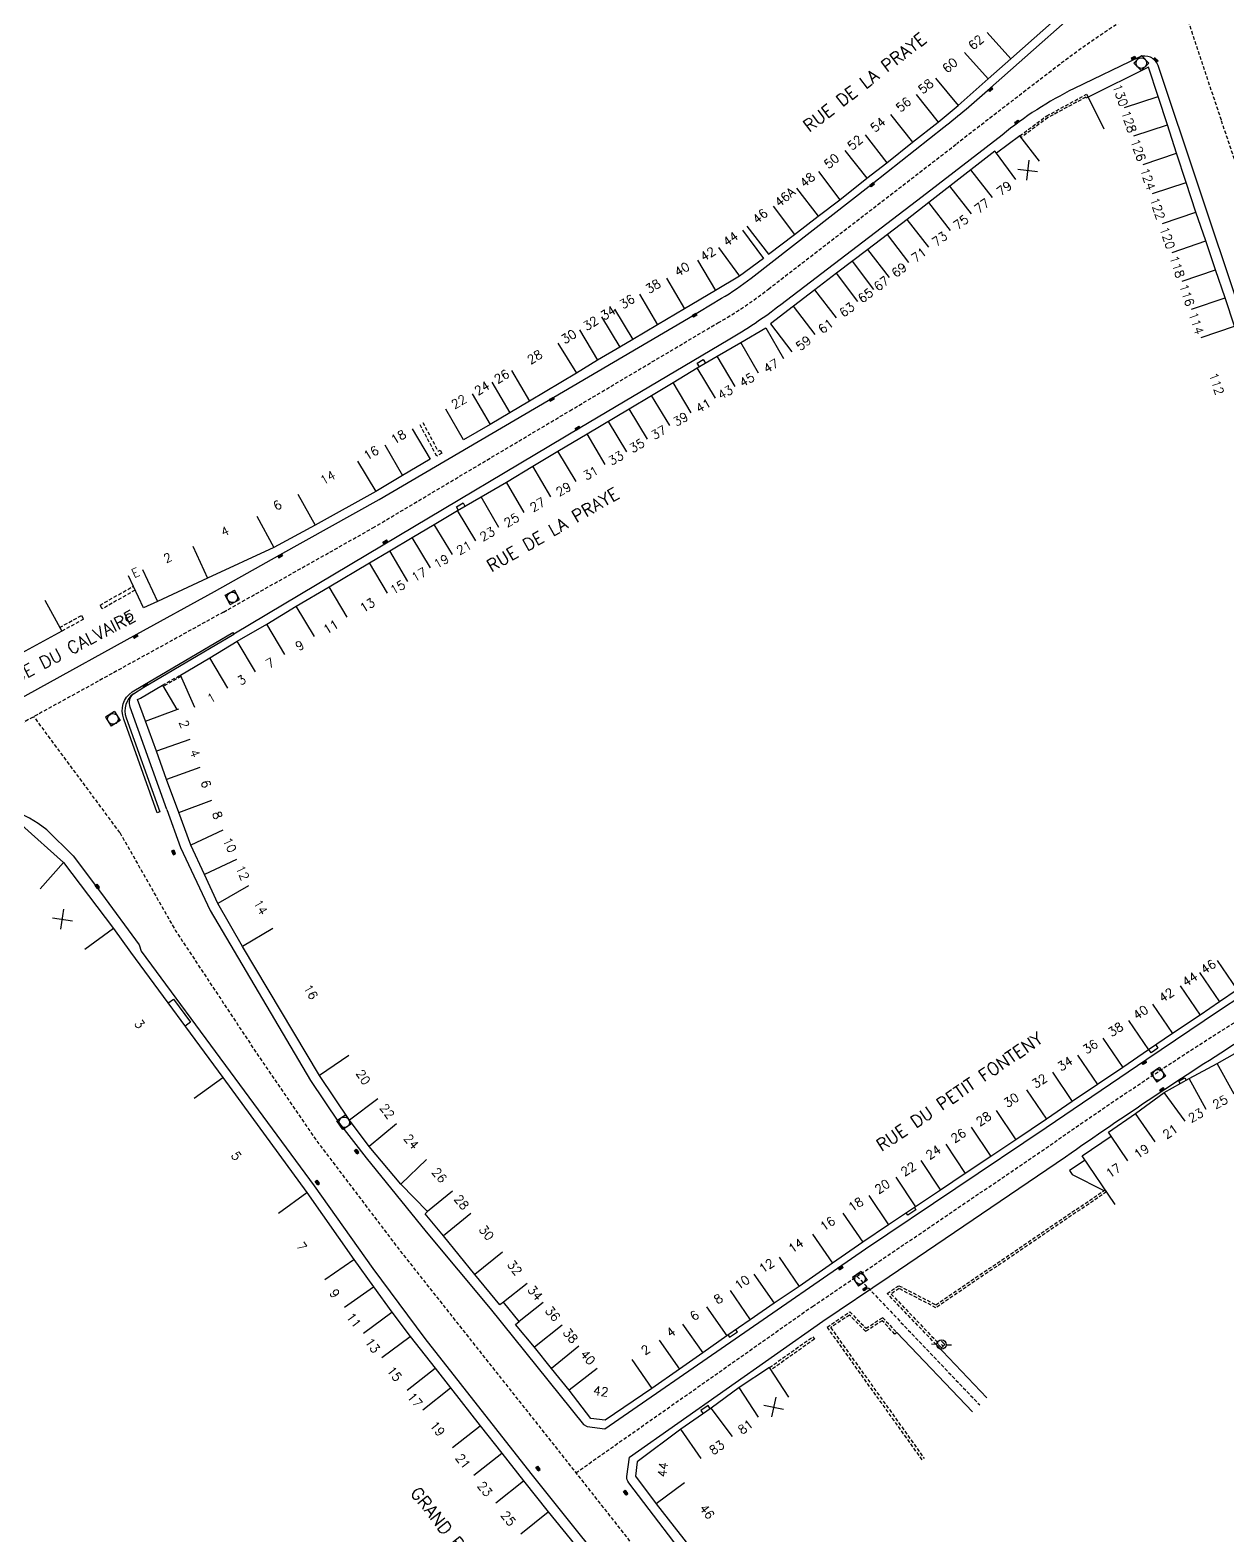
# Model space of a CAD drawing. Header units: millimetres. Extents: x 161000 to 162001, y 120999 to 122000.
# Drawn here: x 161228.1 to 161397.3, y 121333.3 to 121546.1 of the extents above; entities that cross this region are included whole.
import ezdxf
from ezdxf.enums import TextEntityAlignment as Align

# ---------------------------------------------------------------- set-up
doc = ezdxf.new("R2010")
doc.units = ezdxf.units.MM
doc.linetypes.add('DASHED', pattern=[0.75, 0.5, -0.25])
doc.layers.get('0').update_dxf_attribs({"linetype": 'CONTINUOUS'})
for name, color, linetype in [('W0001', 6, 'DASHED'), ('W0008', 7, 'CONTINUOUS'), ('W0100', 7, 'CONTINUOUS'), ('W0112', 1, 'DASHED'), ('W0334', 7, 'CONTINUOUS'), ('W0400', 7, 'CONTINUOUS'), ('W0420', 7, 'CONTINUOUS'), ('W0471', 7, 'CONTINUOUS'), ('W0984', 7, 'CONTINUOUS'), ('W0989', 7, 'CONTINUOUS'), ('W0991', 7, 'CONTINUOUS'), ('W1102', 7, 'CONTINUOUS')]:
    doc.layers.add(name, color=color, linetype=linetype)
doc.styles.get("Standard").update_dxf_attribs({"font": 'romans.shx', "width": 0.85})

# ---------------------------------------------------------------- blocks, each defined once
blk = doc.blocks.new('T420')
for p, q in [((0.75, 0.75), (-0.75, 0.75)), ((-0.75, 0.75), (-0.75, -0.75)), ((0.75, 0.75), (0.75, -0.75)), ((0.75, -0.75), (-0.75, -0.75))]:
    blk.add_line(p, q)
blk.add_ellipse((0, 0), major_axis=(-0.53, 0.53), ratio=1, start_param=3.926991, end_param=10.210176)
blk = doc.blocks.new('T400')
for p, q in [((-0.15, 0.3), (0.15, 0.3)), ((-0.15, -0.25), (-0.15, 0.3)), ((-0.15, 0.15), (0.15, 0.15)), ((-0.15, 0), (0.15, 0)), ((0.15, 0.3), (0.15, -0.25)), ((-0.15, -0.15), (0.15, -0.15)), ((-0.15, -0.25), (-0.15, -0.3)), ((-0.15, -0.3), (0.15, -0.3)), ((0.15, -0.3), (0.15, -0.25))]:
    blk.add_line(p, q)
blk = doc.blocks.new('T471')
for p, q in [((-0.333334, 0.333334), (-0.333334, -0.333334)), ((-0.333334, 0.333334), (0.333334, 0.333334)), ((-0.333334, 0), (0, 0)), ((0.500001, 0.500001), (1.000002, 1.000002)), ((-0.500001, -0.500001), (-1.000002, -1.000002)), ((-0.333334, -0.333334), (0.333334, -0.333334))]:
    blk.add_line(p, q)
blk.add_ellipse((0, 0), major_axis=(0.471405, 0.471405), ratio=1, start_param=5.4977871438, end_param=11.780972451)
blk = doc.blocks.new('t991o')
at = {"color": 0, "linetype": 'Continuous'}
for p, q in [((-1, 1), (1, -1)), ((-1, -1), (1, 1))]:
    blk.add_line(p, q, dxfattribs=at)

msp = doc.modelspace()

# ---------------------------------------------------------------- linework, layer by layer
at = {"layer": 'W0001'}
for points in [[(161452.69, 121365.06), (161429.68, 121433.8), (161417.34, 121470.46), (161404.43, 121509.31), (161396.41, 121533.32), (161385.1, 121567.32), (161379.66, 121583.47, 0.043452), (161359.13, 121635.3), (161347.01, 121657.63, 0.052719), (161328.84, 121684.03)], [(161255.43, 121463.83), (161276.53, 121475.72), (161304.35, 121492.27), (161325.28, 121504.7, 0.037541), (161332.4, 121509.46), (161359.01, 121530, -0.000298), (161372.98, 121540.76, -0.023255), (161382.83, 121547.64, -0.056625), (161390.43, 121551.31, -0.120708)], [(161255.43, 121463.83), (161207.02, 121437.13), (161156.14, 121410.6, -0.079323), (161081.24, 121386.36, -0.252103), (161057.72, 121392.65), (161039.44, 121416.48, -0.141671), (161029.96, 121439.57), (161028.53, 121452.52, 0.080822), (161025.58, 121466.63, 0.030063), (161019.51, 121477.69, 0.084443), (161000, 121498.26)], [(161305.21, 121342.18), (161338.65, 121365.71), (161348.02, 121372.04), (161372.95, 121388.96, -0.011386), (161398.17, 121405.74), (161406.61, 121410.74), (161425.62, 121421.86, -0.058774), (161432.65, 121424.93, -2.013106)]]:
    msp.add_lwpolyline(points, format="xyb", dxfattribs=at)
at = {"layer": 'W0001', "flags": 128}
msp.add_lwpolyline([(161240.78, 121432.65), (161228.64, 121449.05)], dxfattribs=at)
msp.add_lwpolyline([(161240.78, 121432.65), (161248.65, 121418.77), (161260.28, 121401.2), (161268.4, 121389.33), (161280.29, 121373.65), (161302.28, 121345.88), (161308.8, 121337.63), (161328.85, 121312.12, -0.020463), (161353.33, 121278.37), (161361.8, 121267.99)], format="xyb", dxfattribs=at)
at = {"layer": 'W0001'}
msp.add_lwpolyline([(161344.93, 121369.95), (161362.26, 121351.78)], dxfattribs=at)
at = {"layer": 'W0008'}
for points in [[(161254.15, 121466.71), (161263.36, 121471.89), (161277.43, 121479.74), (161301.27, 121493.71), (161321.14, 121505.37), (161325.76, 121508.16, 0.03558), (161329.96, 121511.01), (161347.06, 121524.36), (161357.2, 121532.34, 0.014876), (161363.38, 121537.55), (161380.86, 121553.03, 0.180446), (161382.27, 121556.85), (161374.05, 121581.32, 0.042299), (161353.08, 121634.45), (161353.35, 121634.59), (161353.17, 121639.02), (161350.73, 121643.4, 0.092351), (161347.42, 121646.45), (161347.03, 121645.92, 0.363795), (161342.89, 121647.12), (161326.8, 121641.66)], [(161398.98, 121506.68), (161387.46, 121541.05, 0.432855), (161384.8, 121542.25), (161375.6, 121537.8, 0.057465), (161365.44, 121531.24), (161354.14, 121522.48), (161334.14, 121507.24, -0.037412), (161326.7, 121502.26), (161305.8, 121489.84), (161277.98, 121473.3), (161256.88, 121460.68)], [(161247.4, 121435.92), (161242.25, 121450.37, -0.329134), (161242.7, 121452.29), (161244.18, 121453.19), (161256.88, 121460.68)], [(161234.16, 121429.38), (161230.46, 121433.06, 0.311469), (161208.57, 121434.32), (161157.76, 121407.34), (161148.17, 121402.64), (161141.87, 121399.76), (161134.56, 121396.72), (161131.43, 121395.4), (161125.16, 121393.13), (161109.74, 121388.48), (161104.44, 121386.98), (161099.01, 121385.48), (161093.24, 121384.14), (161088.37, 121382.98), (161079.88, 121381.43, 0.488336), (161077.47, 121377.62), (161081.36, 121363.94), (161099.82, 121298.93)], [(161368.41, 121272.4), (161368.41, 121272.4), (161360.44, 121283.35), (161358.16, 121281.55), (161344.51, 121298.79), (161346.45, 121300.36), (161337.55, 121310.05), (161332.37, 121314.97), (161312.68, 121340.78, -0.154142), (161312.39, 121341.68), (161312.77, 121344.38), (161340.1, 121363.61), (161349.45, 121369.93), (161374.39, 121386.86, -0.011378), (161399.5, 121403.56), (161407.91, 121408.54), (161425.06, 121418.05, -0.199929), (161427.11, 121418.04), (161428.06, 121417.62, -0.141125), (161428.98, 121416.55), (161441.59, 121378.8), (161446.98, 121363.16)]]:
    msp.add_lwpolyline(points, format="xyb", dxfattribs=at)
for points in [[(161215.17, 121445.27), (161243.18, 121460.69), (161254.15, 121466.71)], [(161247.4, 121435.92), (161249.33, 121430.54), (161253.51, 121421.64), (161267.71, 121397.64), (161271.66, 121391.73), (161275.57, 121386.7), (161284.06, 121376.24), (161293.09, 121365.42), (161306.26, 121349), (161306.81, 121348.73), (161309.29, 121348.42), (161346.14, 121373.83), (161371.66, 121390.96), (161385.89, 121400.64), (161396, 121407.48), (161399.42, 121409.72)], [(161234.16, 121429.38), (161238.2, 121424.03), (161243.52, 121416.82), (161243.79, 121415.91), (161256.34, 121398.86), (161268.24, 121382.73), (161276.52, 121371.06), (161283.86, 121361.15), (161298.84, 121342.07), (161305.8, 121333.39), (161325.66, 121308.87), (161339.43, 121288.97), (161351.6, 121270.5), (161355.13, 121264.45)]]:
    msp.add_lwpolyline(points, dxfattribs=at)
at = {"layer": 'W0100'}
for points in [[(161329.38, 121518.37), (161332.4, 121514.39), (161336.11, 121517.2), (161339.45, 121519.79), (161342.49, 121522.1), (161346.31, 121525.13), (161349.15, 121527.32), (161352.79, 121530.22), (161356.38, 121533.05), (161359.22, 121535.43), (161363.44, 121539.17), (161366.64, 121541.99), (161374.49, 121548.95)], [(161400.41, 121482.2), (161405.14, 121483.81), (161402.65, 121491.12), (161398.28, 121504.22), (161396.95, 121508.22), (161395.6, 121512.2), (161394.19, 121516.28), (161392.82, 121520.35), (161391.44, 121524.52), (161390.09, 121528.65), (161388.78, 121532.66), (161387.46, 121536.69), (161386.1, 121540.84), (161377.57, 121536.6), (161379.8, 121532.13)], [(161370.69, 121527.56), (161367.92, 121531.11), (161364.64, 121528.68), (161364.39, 121528.96), (161361.01, 121526.34), (161358.04, 121524.02), (161355.06, 121521.7), (161352.02, 121519.32), (161349.23, 121517.2), (161346.45, 121515.06), (161342.01, 121511.71), (161338.95, 121509.34), (161335.95, 121507.03), (161332.72, 121504.57), (161335.74, 121500.59)], [(161328.75, 121517.8), (161331.72, 121513.79), (161328.34, 121511.28), (161324.92, 121509.25), (161320.56, 121506.68), (161316.74, 121504.43), (161313.23, 121502.35), (161311.4, 121501.26), (161308.28, 121499.41), (161305.3, 121497.56), (161298.66, 121493.64), (161295.86, 121491.98), (161293.1, 121490.35), (161289.33, 121488.15), (161286.82, 121492.48)], [(161257.37, 121459.69), (161261.53, 121462.13), (161265.7, 121464.64), (161270.33, 121467.4), (161276.04, 121470.79), (161278.94, 121472.47), (161282.07, 121474.35), (161285.19, 121476.22), (161288.49, 121478.19), (161291.84, 121480.12), (161295.38, 121482.19), (161299.11, 121484.42), (161302.66, 121486.55), (161306.82, 121489), (161312.75, 121492.53), (161315.89, 121494.45), (161318.94, 121496.27), (161322.36, 121498.32), (161325.19, 121499.99), (161328.51, 121501.92), (161332.03, 121503.97), (161334.55, 121499.65)], [(161282.06, 121489.73), (161284.6, 121485.42), (161280.73, 121483.14), (161276.93, 121480.87), (161268.36, 121476.12), (161262.53, 121472.96), (161253.17, 121468.59)], [(161253.17, 121468.59), (161246.08, 121465.32), (161244.09, 121464.4), (161242, 121468.94)], [(161230.16, 121465.51), (161232.55, 121461.12), (161226.34, 121457.73)], [(161251.37, 121450.35), (161249.32, 121454.92), (161253.47, 121457.36), (161257.37, 121459.69)], [(161249.09, 121435.5), (161247.38, 121440.15), (161245.96, 121444.16), (161244.4, 121448.4), (161243.27, 121451.49), (161243.68, 121451.65), (161246.8, 121453.48), (161248.83, 121450.03), (161249.09, 121450.13)], [(161232.81, 121428.45), (161226.91, 121433.72), (161226.94, 121433.89), (161222.37, 121434.85), (161217.76, 121435.8), (161217.72, 121435.63), (161215.16, 121435.31), (161212.14, 121434.39), (161209.81, 121433.26), (161204.65, 121430.51), (161200.31, 121428.15), (161195.81, 121425.76), (161191.38, 121423.39), (161185.84, 121420.46), (161180.36, 121417.49), (161180.27, 121417.61), (161173.65, 121414.09), (161173.54, 121413.86), (161179.49, 121402.53), (161183.96, 121404.77)], [(161398.62, 121410.43), (161396.13, 121408.74), (161393.4, 121406.88), (161389.48, 121404.25), (161386.1, 121401.96), (161382.47, 121399.48), (161378.9, 121397.06), (161375.34, 121394.65), (161371.68, 121392.18), (161367.37, 121389.25), (161363.84, 121386.87), (161360.21, 121384.48), (161356.74, 121382.15), (161353.17, 121379.78), (161349.38, 121377.22), (161345.77, 121374.77), (161341.48, 121371.81), (161336.74, 121368.51), (161333.2, 121366.14), (161329.85, 121363.81), (161326.55, 121361.54), (161323.13, 121359.12), (161319.85, 121356.82), (161315.93, 121354.08), (161309.35, 121349.61), (161307.34, 121349.87), (161304.25, 121353.85), (161301.74, 121356.91), (161299.34, 121359.95), (161296.65, 121363.15), (161297.19, 121363.56), (161294.97, 121366.32), (161294.44, 121365.91), (161290.93, 121370.22), (161286.48, 121375.67), (161283.89, 121378.78), (161284.22, 121379.11), (161280.47, 121382.98), (161276.02, 121388.31), (161273.22, 121392.04), (161268.96, 121398.35), (161258.08, 121416.55), (161254.6, 121422.66), (161252.72, 121426.74), (161250.79, 121430.87), (161249.09, 121435.5)], [(161232.81, 121428.45), (161239.86, 121419.09), (161242.28, 121415.75), (161255.31, 121398.07), (161267.2, 121381.81), (161273.84, 121372.35), (161276.59, 121368.46), (161279.21, 121364.9), (161281.79, 121361.45), (161285.3, 121356.96), (161287.49, 121354.18), (161291.69, 121348.84), (161294.72, 121344.94), (161297.82, 121341.03), (161301.31, 121336.69), (161311.86, 121323.72)], [(161381.39, 121380.12), (161376.75, 121387), (161380.85, 121389.76), (161380.45, 121390.33), (161384.28, 121392.98), (161388.34, 121395.94), (161391.85, 121397.89), (161395.82, 121400.05), (161400.04, 121402.42), (161404.51, 121404.9), (161408.59, 121407.24), (161411.08, 121402.91)], [(161335.3, 121352.88), (161332.57, 121357.07), (161328.26, 121354.26), (161324.34, 121351.31), (161320.05, 121348.33), (161313.87, 121343.75), (161313.63, 121341.72), (161316.56, 121337.8), (161322.98, 121329.56), (161329.03, 121321.57), (161333.54, 121315.7), (161338.66, 121310.9), (161343.5, 121305.57), (161347.62, 121301.27), (161352.04, 121296.38), (161355.75, 121299.73)]]:
    msp.add_lwpolyline(points, dxfattribs=at)
msp.add_lwpolyline([(161242.61, 121462.94, 4.198495), (161242.33, 121462.56, 0.238181)], format="xyb", close=True, dxfattribs=at)
at = {"layer": 'W0112'}
for p, q in [((161246.8, 121453.48), (161249.32, 121454.92)), ((161249.42, 121454.74), (161246.9, 121453.31))]:
    msp.add_line(p, q, dxfattribs=at)
for points in [[(161367.92, 121531.11), (161371.73, 121533.94), (161377.36, 121537), (161377.57, 121536.6), (161377.31, 121536.46), (161377.24, 121536.59), (161371.89, 121533.69), (161368.1, 121530.87)], [(161283.56, 121490.61), (161285.74, 121486.55), (161286.03, 121486.72), (161286.28, 121486.29), (161285.55, 121485.86), (161283.13, 121490.36)], [(161242.92, 121466.93), (161238.27, 121464.26), (161237.97, 121464.79), (161242.67, 121467.48)], [(161232.26, 121461.65), (161235.34, 121463.34), (161235.63, 121462.81), (161232.55, 121461.12)], [(161380.19, 121381.9), (161356.08, 121365.52), (161350.86, 121368.22), (161349.73, 121367.45), (161356.39, 121360.55), (161356.13, 121360.3), (161349.19, 121367.51), (161350.84, 121368.63), (161356.06, 121365.93), (161379.99, 121382.19)], [(161354.13, 121344.03), (161340.71, 121362.79), (161343.9, 121364.94), (161346.2, 121362.61), (161348.54, 121364.13), (161350.55, 121362.01), (161350.29, 121361.77), (161348.49, 121363.68), (161346.15, 121362.17), (161343.86, 121364.48), (161341.2, 121362.7), (161354.42, 121344.23)], [(161332.57, 121357.07), (161338.67, 121361.41), (161338.9, 121361.08), (161332.79, 121356.73)]]:
    msp.add_lwpolyline(points, dxfattribs=at)
at = {"layer": 'W0334'}
for points in [[(161322.66, 121498.49), (161322.35, 121499.01), (161323.21, 121499.5), (161323.51, 121499)], [(161288.59, 121478.25), (161288.34, 121478.7), (161289.27, 121479.25), (161289.53, 121478.79)], [(161247.57, 121408.57), (161248.34, 121409.14), (161250.76, 121405.88), (161249.98, 121405.3)], [(161387.13, 121402.66), (161387.44, 121402.19), (161386.5, 121401.53), (161386.18, 121402.01)], [(161390.59, 121397.19), (161390.39, 121397.54), (161391.25, 121398.01), (161391.44, 121397.66)], [(161377.17, 121386.38), (161374.95, 121384.89), (161375.33, 121384.33), (161379.79, 121382.06)], [(161353.03, 121379.68), (161353.25, 121379.35), (161352.11, 121378.58), (161351.89, 121378.91)], [(161326.7, 121361.64), (161326.91, 121361.34), (161328.03, 121362.1), (161327.81, 121362.41)], [(161350.55, 121362.01), (161361.24, 121350.8)], [(161363.29, 121352.76), (161356.13, 121360.3)], [(161324.2, 121351.21), (161323.88, 121351.68), (161322.85, 121350.98), (161323.18, 121350.51)]]:
    msp.add_lwpolyline(points, dxfattribs=at)
msp.add_lwpolyline([(161242.7, 121452.29, 0.338625), (161241.68, 121448.88), (161246.42, 121435.57), (161246.06, 121435.44), (161241.34, 121448.71, -0.357143), (161242.52, 121452.54), (161244.02, 121453.46), (161256.72, 121460.95)], format="xyb", dxfattribs=at)
at = {"layer": 'W0334', "flags": 128}
msp.add_lwpolyline([(161256.72, 121460.95), (161256.88, 121460.68)], dxfattribs=at)
at = {"layer": 'W1102'}
for p, q in [((161363.33, 121545.74), (161366.64, 121541.99)), ((161360.13, 121542.91), (161363.44, 121539.17)), ((161356, 121539.26), (161359.22, 121535.43)), ((161353.29, 121536.98), (161356.38, 121533.05)), ((161382.71, 121535.14), (161387.46, 121536.69)), ((161349.68, 121534.13), (161352.79, 121530.22)), ((161346.09, 121531.28), (161349.15, 121527.32)), ((161384.02, 121531.11), (161388.78, 121532.66)), ((161343.2, 121529.04), (161346.31, 121525.13)), ((161367.38, 121524.97), (161364.64, 121528.68)), ((161385.34, 121527.09), (161390.09, 121528.65)), ((161339.47, 121526.08), (161342.49, 121522.1)), ((161364.08, 121522.39), (161361.01, 121526.34)), ((161336.39, 121523.74), (161339.45, 121519.79)), ((161361.12, 121520.08), (161358.04, 121524.02)), ((161386.69, 121522.95), (161391.44, 121524.52)), ((161333.09, 121521.19), (161336.11, 121517.2)), ((161358.13, 121517.75), (161355.06, 121521.7)), ((161355.09, 121515.38), (161352.02, 121519.32)), ((161388.08, 121518.75), (161392.82, 121520.35)), ((161352.27, 121513.22), (161349.23, 121517.2)), ((161325.35, 121515.32), (161328.34, 121511.28)), ((161349.5, 121511.1), (161346.45, 121515.06)), ((161389.47, 121514.64), (161394.19, 121516.28)), ((161322.37, 121513.56), (161324.92, 121509.25)), ((161390.86, 121510.6), (161395.6, 121512.2)), ((161318.02, 121510.99), (161320.56, 121506.68)), ((161345.02, 121507.72), (161342.01, 121511.71)), ((161314.2, 121508.74), (161316.74, 121504.43)), ((161342.01, 121505.39), (161338.95, 121509.34)), ((161392.2, 121506.63), (161396.95, 121508.22)), ((161310.68, 121506.65), (161313.23, 121502.35)), ((161339.01, 121503.07), (161335.95, 121507.03)), ((161305.73, 121503.71), (161308.28, 121499.41)), ((161308.84, 121505.55), (161311.4, 121501.26)), ((161393.54, 121502.64), (161398.28, 121504.22)), ((161302.66, 121501.81), (161305.3, 121497.56)), ((161331.02, 121497.6), (161328.51, 121501.92)), ((161327.73, 121495.68), (161325.19, 121499.99)), ((161296.12, 121497.94), (161298.66, 121493.64)), ((161324.93, 121494.03), (161322.36, 121498.32)), ((161293.32, 121496.29), (161295.86, 121491.98)), ((161321.5, 121491.98), (161318.94, 121496.27)), ((161290.55, 121494.65), (161293.1, 121490.35)), ((161318.5, 121490.18), (161315.89, 121494.45)), ((161315.31, 121488.24), (161312.75, 121492.53)), ((161309.36, 121484.69), (161306.82, 121489)), ((161278.19, 121487.45), (161280.73, 121483.14)), ((161305.24, 121482.26), (161302.66, 121486.55)), ((161274.36, 121485.16), (161276.93, 121480.87)), ((161301.67, 121480.12), (161299.11, 121484.42)), ((161265.94, 121480.5), (161268.36, 121476.12)), ((161297.9, 121477.87), (161295.38, 121482.19)), ((161291.05, 121473.9), (161288.49, 121478.19)), ((161294.33, 121475.78), (161291.84, 121480.12)), ((161260.14, 121477.37), (161262.53, 121472.96)), ((161287.76, 121471.94), (161285.19, 121476.22)), ((161284.64, 121470.07), (161282.07, 121474.35)), ((161251.07, 121473.13), (161253.17, 121468.59)), ((161281.45, 121468.15), (161278.94, 121472.47)), ((161243.99, 121469.86), (161246.08, 121465.32)), ((161278.59, 121466.49), (161276.04, 121470.79)), ((161272.89, 121463.1), (161270.33, 121467.4)), ((161268.28, 121460.36), (161265.7, 121464.64)), ((161264.09, 121457.83), (161261.53, 121462.13)), ((161259.93, 121455.39), (161257.37, 121459.69)), ((161256.01, 121453.06), (161253.47, 121457.36)), ((161244.4, 121448.4), (161248.83, 121450.03)), ((161250.67, 121445.83), (161245.96, 121444.16)), ((161252.08, 121441.88), (161247.38, 121440.15)), ((161249.09, 121435.5), (161253.79, 121437.23)), ((161255.34, 121432.99), (161250.79, 121430.87)), ((161229.49, 121424.72), (161232.81, 121428.45)), ((161257.25, 121428.84), (161252.72, 121426.74)), ((161258.96, 121425.14), (161254.6, 121422.66)), ((161262.38, 121419.12), (161258.08, 121416.55)), ((161395.81, 121414.56), (161398.62, 121410.43)), ((161393.32, 121412.87), (161396.13, 121408.74)), ((161390.59, 121411.02), (161393.4, 121406.88)), ((161386.69, 121408.4), (161389.48, 121404.25)), ((161383.29, 121406.09), (161386.1, 121401.96)), ((161379.66, 121403.61), (161382.47, 121399.48)), ((161273.11, 121401.16), (161268.96, 121398.35)), ((161376.1, 121401.2), (161378.9, 121397.06)), ((161398.21, 121395.67), (161395.82, 121400.05)), ((161251.28, 121395.11), (161255.31, 121398.07)), ((161372.54, 121398.8), (161375.34, 121394.65)), ((161394.27, 121393.51), (161391.85, 121397.89)), ((161277.23, 121395.05), (161273.22, 121392.04)), ((161368.88, 121396.32), (161371.68, 121392.18)), ((161391.31, 121391.87), (161388.34, 121395.94)), ((161364.57, 121393.39), (161367.37, 121389.25)), ((161387.07, 121388.94), (161384.28, 121392.98)), ((161279.86, 121391.52), (161276.02, 121388.31)), ((161361.04, 121391.02), (161363.84, 121386.87)), ((161383.2, 121386.27), (161380.85, 121389.76)), ((161357.46, 121388.65), (161360.21, 121384.48)), ((161284.08, 121386.47), (161280.47, 121382.98)), ((161353.95, 121386.3), (161356.74, 121382.15)), ((161350.41, 121383.95), (161353.17, 121379.78)), ((161263.17, 121378.86), (161267.2, 121381.81)), ((161287.75, 121382), (161284.22, 121379.11)), ((161346.58, 121381.36), (161349.38, 121377.22)), ((161290.35, 121378.83), (161286.48, 121375.67)), ((161342.92, 121378.89), (161345.77, 121374.77)), ((161338.62, 121375.91), (161341.48, 121371.81)), ((161269.75, 121369.48), (161273.84, 121372.35)), ((161294.82, 121373.37), (161290.93, 121370.22)), ((161333.95, 121372.66), (161336.74, 121368.51)), ((161330.35, 121370.24), (161333.2, 121366.14)), ((161272.5, 121365.58), (161276.59, 121368.46)), ((161298.31, 121368.95), (161294.97, 121366.32)), ((161327.01, 121367.93), (161329.85, 121363.81)), ((161300.58, 121366.25), (161297.19, 121363.56)), ((161323.66, 121365.62), (161326.55, 121361.54)), ((161275.19, 121361.93), (161279.21, 121364.9)), ((161320.26, 121363.21), (161323.13, 121359.12)), ((161277.78, 121358.46), (161281.79, 121361.45)), ((161303.27, 121363.04), (161299.34, 121359.95)), ((161305.61, 121360.08), (161301.74, 121356.91)), ((161316.99, 121360.92), (161319.85, 121356.82)), ((161281.36, 121353.88), (161285.3, 121356.96)), ((161308.19, 121356.92), (161304.25, 121353.85)), ((161313.11, 121358.21), (161315.93, 121354.08)), ((161283.57, 121351.08), (161287.49, 121354.18)), ((161330.99, 121350.06), (161328.26, 121354.26)), ((161327.35, 121347.31), (161324.34, 121351.31)), ((161287.75, 121345.75), (161291.69, 121348.84)), ((161322.9, 121344.22), (161320.05, 121348.33)), ((161290.78, 121341.86), (161294.72, 121344.94)), ((161293.9, 121337.93), (161297.82, 121341.03)), ((161320.57, 121340.79), (161316.56, 121337.8)), ((161297.41, 121333.56), (161301.31, 121336.69))]:
    msp.add_line(p, q, dxfattribs=at)
at = {"layer": 'W1102', "flags": 128}
for points in [[(161344.23, 121513.39), (161347.26, 121509.41)], [(161309.79, 121490.77), (161312.35, 121486.47)], [(161239.86, 121419.09), (161235.84, 121416.12)]]:
    msp.add_lwpolyline(points, dxfattribs=at)

# ---------------------------------------------------------------- block references
at = {"layer": 'W0400'}
for p, rotation in [((161384, 121542.11), 296.07472481281), ((161387.14, 121541.83), 224.95437871835), ((161363.81, 121537.69), 131.0296528403617), ((161367.51, 121533.05), 306.664684575991), ((161347.08, 121524.23), 127.9835737404876), ((161321.98, 121505.76), 301.163448452515), ((161301.78, 121493.88), 300.388367400884), ((161305.46, 121489.81), 120.7460732923073), ((161278.28, 121473.74), 120.7833414101016), ((161263.43, 121471.75), 299.166335654622), ((161242.97, 121460.4), 298.771245020558), ((161244.39, 121453.49), 121.481504536552), ((161248.38, 121429.87), 19.61618237712905), ((161237.59, 121425.04), 36.91816944680696), ((161385.52, 121400.16), 124.2041549005413), ((161388.04, 121396.35), 124.2041549005413), ((161274.22, 121387.58), 37.91926545415799), ((161268.66, 121383.2), 37.91926545415799), ((161342.62, 121371.13), 124.5933931887293), ((161346.09, 121368.19), 124.5933931887293), ((161299.85, 121342.81), 38.128333573714), ((161312.24, 121339.38), 36.79999683884898)]:
    msp.add_blockref('T400', p, dxfattribs=dict(at, rotation=rotation))
at = {"layer": 'W0420'}
for p, rotation in [((161385.1, 121541.41), 134.95437871835), ((161256.66, 121465.9), 209.0453865346641), ((161239.79, 121448.73), 31.481504536552), ((161387.48, 121398.43), 34.2161757085215), ((161272.48, 121391.72), 303.723405298804), ((161345.34, 121369.6), 34.59339318872929)]:
    msp.add_blockref('T420', p, dxfattribs=dict(at, rotation=rotation))
at = {"layer": 'W0471', "rotation": 133.483615172914}
msp.add_blockref('T471', (161356.86, 121360.31), dxfattribs=at)
at = {"layer": 'W0991'}
for p, rotation in [((161369.03, 121526.26), 308.0283249097855), ((161232.66, 121420.42), 36.4566346483463), ((161333.15, 121351.47), 303.190248947676)]:
    msp.add_blockref('t991o', p, dxfattribs=dict(at, rotation=rotation))

# ---------------------------------------------------------------- texts
at = {"layer": 'W0984'}
msp.add_text('E', height=1.25, rotation=24.9263, dxfattribs=at).set_placement((161242.98, 121469.39), align=Align.MIDDLE)
at = {"layer": 'W0989'}
for s, rotation, p in [('RUE DE LA PRAYE', 37.6572, (161346.01, 121538.71)), ('RUE DE LA PRAYE', 30.1687, (161301.96, 121475.49)), ('PLACE DU CALVAIRE', 27.763, (161232.45, 121458)), ('RUE DU PETIT FONTENY', 34.1775, (161359.38, 121396.05)), ('GRAND RUE', 308.2838, (161286.6, 121334.5))]:
    msp.add_text(s, height=1.75, rotation=rotation, dxfattribs=at).set_placement(p, align=Align.MIDDLE)
at = {"layer": 'W0991'}
for s, rotation, p in [('62', 41.4232, (161361.73, 121544.33)), ('60', 41.5243, (161358.06, 121541.09)), ('58', 40.0532, (161354.64, 121538.12)), ('130', 288.4586, (161382.14, 121536.86)), ('56', 40.0532, (161351.48, 121535.55)), ('54', 40.0532, (161347.88, 121532.7)), ('128', 288.4586, (161383.36, 121533.12)), ('52', 40.0532, (161344.64, 121530.16)), ('126', 288.4586, (161384.68, 121529.1)), ('50', 40.0532, (161341.33, 121527.56)), ('48', 40.0532, (161337.93, 121524.91)), ('124', 288.4586, (161386.02, 121525.02)), ('46A', 40.0532, (161334.74, 121522.46)), ('79', 37.1776, (161365.73, 121523.68)), ('46', 40.0532, (161331.23, 121519.78)), ('77', 37.1776, (161362.6, 121521.23)), ('122', 288.4586, (161387.39, 121520.85)), ('75', 37.1776, (161359.62, 121518.91)), ('44', 36.1758, (161327.05, 121516.56)), ('73', 37.1776, (161356.61, 121516.56)), ('120', 288.4586, (161388.78, 121516.7)), ('42', 31.8198, (161323.86, 121514.44)), ('71', 37.1776, (161353.68, 121514.3)), ('40', 31.8198, (161320.2, 121512.27)), ('69', 37.1776, (161350.88, 121512.16)), ('118', 288.4586, (161390.16, 121512.62)), ('38', 31.8198, (161316.11, 121509.86)), ('67', 37.1776, (161348.38, 121510.25)), ('116', 288.4586, (161391.53, 121508.62)), ('36', 31.8198, (161312.44, 121507.69)), ('65', 37.1776, (161346.14, 121508.56)), ('34', 31.8198, (161309.76, 121506.1)), ('63', 37.1776, (161343.51, 121506.55)), ('114', 288.4586, (161392.87, 121504.64)), ('30', 31.8198, (161304.2, 121502.76)), ('32', 31.8198, (161307.29, 121504.63)), ('61', 37.1776, (161340.51, 121504.23)), ('59', 37.1776, (161337.37, 121501.83)), ('28', 30.5562, (161299.39, 121499.87)), ('47', 30.1034, (161332.79, 121498.62)), ('26', 30.5444, (161294.72, 121497.12)), ('45', 30.1034, (161329.37, 121496.64)), ('112', 288.4725, (161395.73, 121496.08)), ('24', 30.6723, (161291.94, 121495.47)), ('43', 30.1034, (161326.33, 121494.86)), ('22', 30.1827, (161288.68, 121493.56)), ('41', 30.1034, (161323.22, 121493)), ('39', 30.1034, (161320, 121491.08)), ('18', 30.4854, (161280.13, 121488.59)), ('37', 30.1034, (161316.9, 121489.21)), ('16', 30.8216, (161276.28, 121486.31)), ('33', 30.1034, (161310.86, 121485.58)), ('35', 30.1034, (161313.83, 121487.35)), ('14', 28.9744, (161270.15, 121482.83)), ('31', 30.1034, (161307.3, 121483.48)), ('29', 30.1034, (161303.46, 121481.19)), ('6', 28.3663, (161263.04, 121478.93)), ('27', 30.1034, (161299.79, 121479)), ('25', 30.1034, (161296.12, 121476.83)), ('4', 25.0524, (161255.61, 121475.25)), ('23', 30.1034, (161292.69, 121474.84)), ('2', 24.7585, (161247.53, 121471.5)), ('19', 30.1034, (161286.2, 121471)), ('21', 30.1034, (161289.4, 121472.92)), ('17', 30.1034, (161283.04, 121469.11)), ('15', 30.1034, (161280.02, 121467.32)), ('13', 30.7332, (161275.74, 121464.8)), ('11', 30.7819, (161270.58, 121461.73)), ('9', 31.0681, (161266.18, 121459.09)), ('7', 30.4017, (161262.01, 121456.61)), ('3', 30.8238, (161257.97, 121454.22)), ('1', 30.1827, (161253.7, 121451.71)), ('2', 290.162, (161249.88, 121447.99)), ('4', 289.5449, (161251.37, 121443.85)), ('6', 290.1958, (161252.94, 121439.54)), ('8', 290.1835, (161254.56, 121435.11)), ('10', 294.7281, (161256.3, 121430.91)), ('12', 294.8226, (161258.11, 121426.99)), ('14', 299.5335, (161260.67, 121422.13)), ('46', 33.5434, (161394.56, 121413.72)), ('44', 33.5434, (161391.96, 121411.94)), ('16', 300.8661, (161267.75, 121410.14)), ('42', 33.5434, (161388.64, 121409.71)), ('40', 33.5434, (161384.99, 121407.25)), ('3', 306.3116, (161243.56, 121405.61)), ('38', 33.5434, (161381.47, 121404.85)), ('36', 33.5434, (161377.88, 121402.41)), ('34', 33.5434, (161374.32, 121400)), ('20', 303.9672, (161275.17, 121398.1)), ('32', 33.5434, (161370.71, 121397.56)), ('30', 33.5434, (161366.72, 121394.85)), ('25', 28.654, (161396.24, 121394.59)), ('22', 306.7834, (161278.55, 121393.28)), ('28', 33.5434, (161362.81, 121392.21)), ('23', 29.0387, (161392.79, 121392.69)), ('21', 34.6117, (161389.19, 121390.4)), ('24', 309.8088, (161281.97, 121388.99)), ('26', 33.5434, (161359.25, 121389.84)), ('5', 306.1904, (161257.23, 121386.98)), ('24', 33.5434, (161355.71, 121387.48)), ('19', 34.6117, (161385.13, 121387.61)), ('26', 309.4724, (161285.92, 121384.23)), ('22', 33.5434, (161352.18, 121385.12)), ('17', 33.9614, (161381.15, 121384.89)), ('20', 34.0449, (161348.5, 121382.65)), ('28', 309.288, (161289.05, 121380.42)), ('18', 34.0775, (161344.75, 121380.12)), ('16', 34.669, (161340.77, 121377.4)), ('30', 309.288, (161292.58, 121376.1)), ('7', 305.061, (161266.46, 121374.17)), ('14', 34.822, (161336.29, 121374.29)), ('32', 308.3362, (161296.56, 121371.16)), ('12', 33.8727, (161332.15, 121371.45)), ('10', 34.7354, (161328.68, 121369.09)), ('9', 305.1457, (161271.13, 121367.53)), ('34', 310.0196, (161299.45, 121367.6)), ('8', 34.6213, (161325.33, 121366.77)), ('36', 310.0196, (161301.93, 121364.65)), ('11', 306.4022, (161273.84, 121363.75)), ('6', 35.3155, (161321.96, 121364.41)), ('13', 306.7326, (161276.48, 121360.19)), ('38', 310.0196, (161304.44, 121361.56)), ('4', 35.009, (161318.63, 121362.06)), ('40', 310.0196, (161306.9, 121358.5)), ('2', 34.9015, (161315.05, 121359.57)), ('15', 308.0372, (161279.57, 121356.17)), ('17', 308.251, (161282.46, 121352.48)), ('42', 352.4772, (161308.74, 121353.7)), ('19', 308.1249, (161285.66, 121348.42)), ('81', 36.9917, (161329.17, 121348.69)), ('83', 34.812, (161325.12, 121345.77)), ('21', 307.9438, (161289.27, 121343.81)), ('44', 83.0859, (161317.49, 121342.62)), ('23', 308.3925, (161292.34, 121339.9)), ('25', 308.795, (161295.66, 121335.74)), ('46', 307.9221, (161323.74, 121336.71))]:
    msp.add_text(s, height=1.25, rotation=rotation, dxfattribs=at).set_placement(p, align=Align.MIDDLE)

doc.saveas('drawing.dxf')
